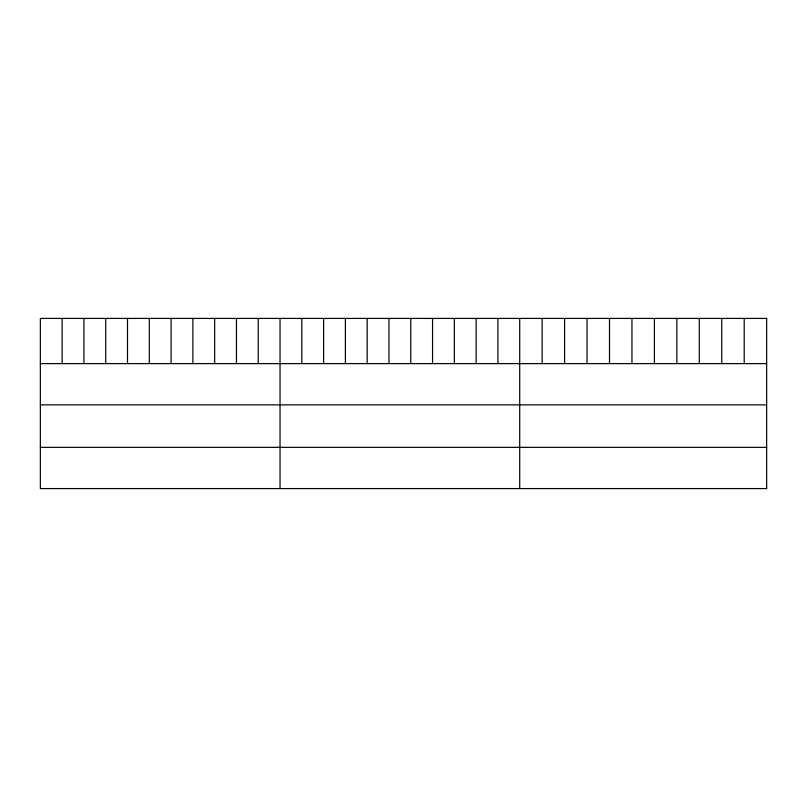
<?xml version="1.0" encoding="UTF-8"?>
<svg xmlns="http://www.w3.org/2000/svg" width="807" height="807" viewBox="0 0 807 807"><rect width="100%" height="100%" fill="white"/><g stroke="black" fill="none" stroke-linecap="round" stroke-linejoin="round"><path stroke-width="1.21" d="M40.35 363.624L766.65 363.624M40.35 404.862L766.65 404.862M40.35 447.35L766.65 447.35M744.205 318.422L744.205 363.624M721.751 318.422L721.751 363.624M699.306 318.422L699.306 363.624M676.851 318.422L676.851 363.624M654.406 318.422L654.406 363.624M631.952 318.422L631.952 363.624M609.507 318.422L609.507 363.624M587.052 318.422L587.052 363.624M564.607 318.422L564.607 363.624M542.153 318.422L542.153 363.624M519.708 318.422L519.708 488.578M497.919 318.422L497.919 363.624M476.13 318.422L476.13 363.624M454.341 318.422L454.341 363.624M432.552 318.422L432.552 363.624M410.763 318.422L410.763 363.624M388.974 318.422L388.974 363.624M367.185 318.422L367.185 363.624M345.396 318.422L345.396 363.624M323.607 318.422L323.607 363.624M301.818 318.422L301.818 363.624M280.029 318.422L280.029 488.578M258.24 318.422L258.24 363.624M236.451 318.422L236.451 363.624M214.662 318.422L214.662 363.624M192.873 318.422L192.873 363.624M171.084 318.422L171.084 363.624M149.295 318.422L149.295 363.624M127.506 318.422L127.506 363.624M105.717 318.422L105.717 363.624M83.928 318.422L83.928 363.624M62.139 318.422L62.139 363.624M766.65 318.422L40.35 318.422L40.35 488.578L766.65 488.578L766.65 318.422"/></g></svg>
